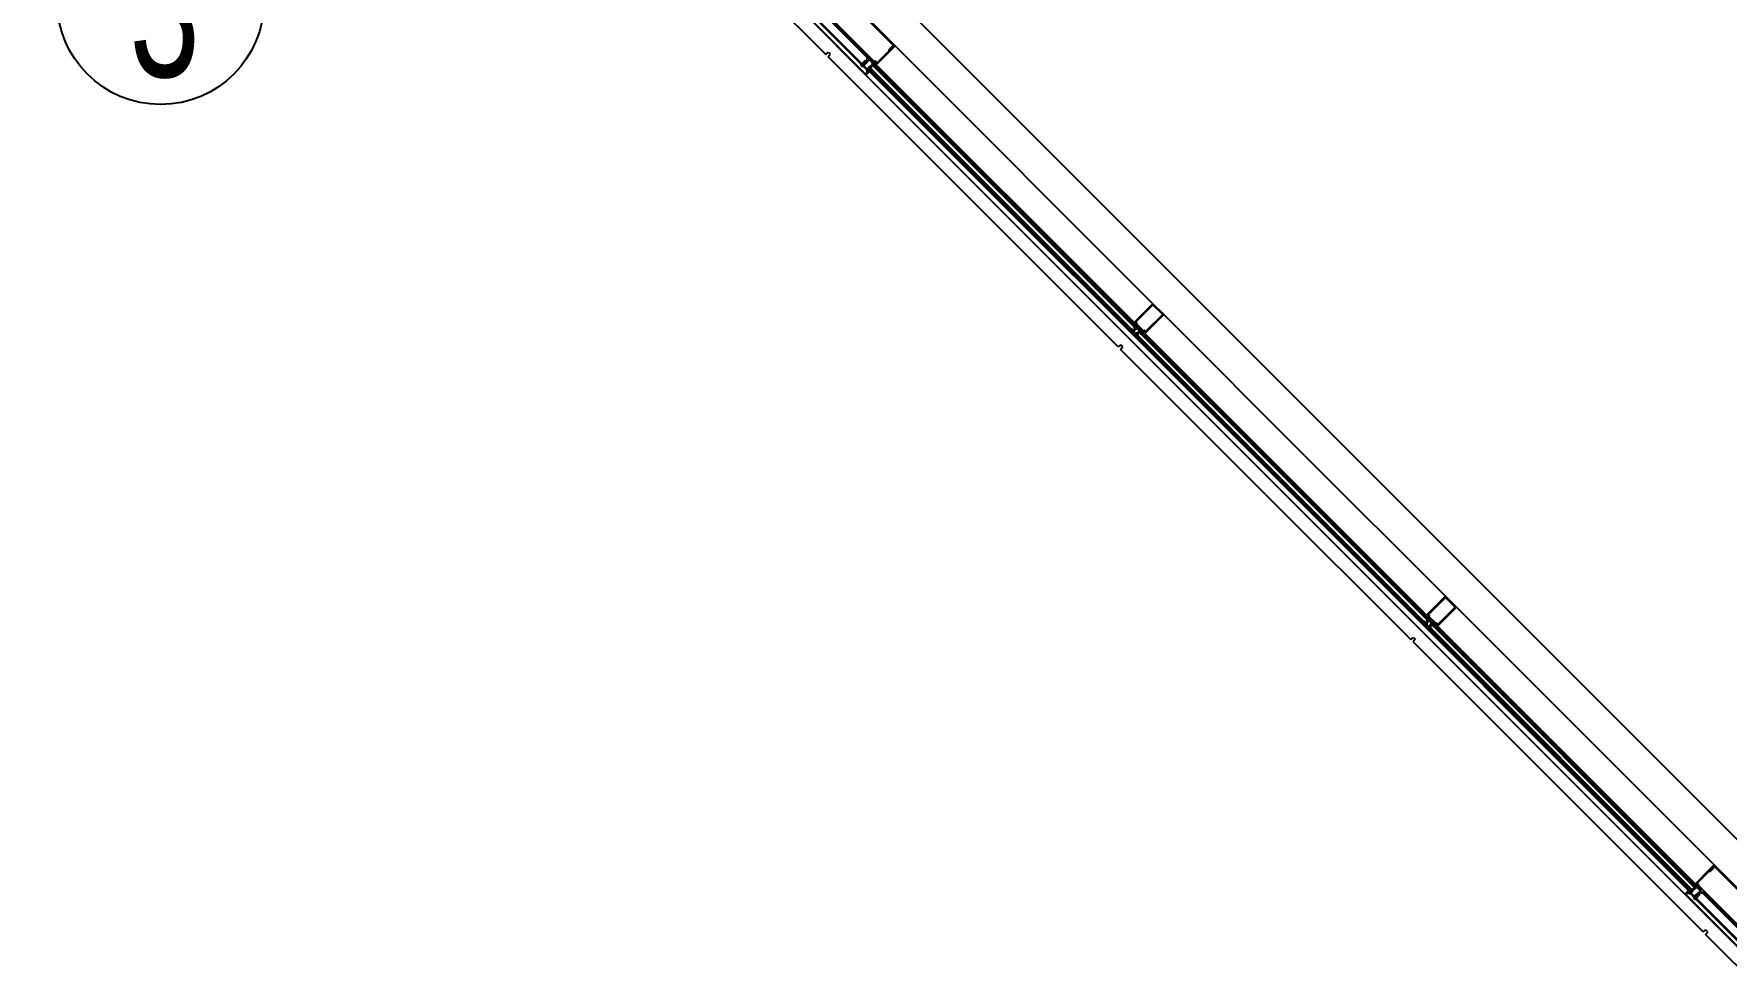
# Model space of a CAD drawing. Header units: inches. Extents: x -71 to 4528, y -885 to 4524.
# Drawn here: x 3.9 to 249.4, y 496.8 to 631.3 of the extents above; entities that cross this region are included whole.
import ezdxf

# ---------------------------------------------------------------- set-up
doc = ezdxf.new("R2010")
doc.units = ezdxf.units.IN
doc.header["$LTSCALE"] = 96
doc.header["$MEASUREMENT"] = 0
for name, color, linetype in [('A-Anno-Bldg', 7, 'Continuous'), ('A-Glaz-Exst', 53, 'Continuous'), ('A-Wall-Bldg', 235, 'Continuous')]:
    doc.layers.add(name, color=color, linetype=linetype)
doc.layers.add('Viewport', color=14, linetype='Continuous', plot=False)
doc.styles.add('XFINE_1-8', font='ARIALN.TTF', dxfattribs={"width": 0.8, "height": 10})

msp = doc.modelspace()

# ---------------------------------------------------------------- linework, layer by layer
at = {"layer": 'A-Anno-Bldg'}
msp.add_circle((22.33, 636.01), 15, dxfattribs=at)
at = {"layer": 'A-Glaz-Exst'}
for p, q in [((76.73, 670.35), (118.81, 628.27)), ((128.88, 629.51), (120.4, 638)), ((120.4, 637.82), (128.71, 629.51)), ((124.64, 625.27), (116.15, 633.75)), ((116.23, 633.76), (124.65, 625.35)), ((117.59, 633.38), (124.26, 626.71)), ((118.11, 635), (125.89, 627.22)), ((125.04, 627.89), (118.78, 634.15)), ((124.17, 626.62), (117.5, 633.29)), ((118.81, 628.27), (119.2, 628.58)), ((119.2, 628.58), (119.34, 628.45)), ((119.47, 628.32), (119.34, 628.45)), ((128.18, 628.81), (126.15, 626.78)), ((126.25, 627.06), (128, 628.81)), ((128, 628.99), (128.53, 629.52)), ((128.58, 629.38), (128.09, 628.9)), ((128.09, 628.9), (128.18, 628.81)), ((128.71, 629.51), (128.13, 628.94)), ((128.13, 628.85), (128.18, 628.8)), ((128.18, 628.8), (128.88, 629.51)), ((128.53, 629.52), (128.58, 629.47)), ((166.27, 592.12), (128.88, 629.51)), ((119.16, 627.92), (119.47, 628.32)), ((161.23, 585.85), (119.16, 627.92)), ((123.88, 626.71), (123.96, 626.79)), ((124.12, 626.47), (123.88, 626.71)), ((123.93, 626.81), (123.96, 626.84)), ((124.22, 626.52), (123.93, 626.81)), ((123.94, 626.65), (124.02, 626.73)), ((123.96, 626.84), (124.25, 626.55)), ((124.06, 626.92), (124.13, 627)), ((124.17, 626.81), (124.06, 626.92)), ((124.06, 626.53), (124.14, 626.61)), ((124.2, 626.54), (124.12, 626.47)), ((124.13, 626.98), (124.6, 627.45)), ((124.15, 626.97), (124.13, 626.98)), ((124.15, 626.96), (124.15, 626.95)), ((124.22, 626.62), (124.17, 626.62)), ((124.33, 626.65), (124.22, 626.75)), ((124.22, 626.57), (124.22, 626.62)), ((124.77, 626.02), (124.22, 626.57)), ((124.25, 626.55), (124.22, 626.52)), ((124.51, 627.19), (124.28, 626.97)), ((124.28, 626.95), (124.3, 626.97)), ((124.3, 626.99), (124.31, 627)), ((124.31, 627), (124.42, 627.03)), ((124.31, 626.66), (124.83, 626.14)), ((124.41, 626.72), (124.33, 626.65)), ((124.39, 626.89), (124.37, 626.87)), ((124.37, 626.74), (124.37, 626.73)), ((124.38, 626.87), (124.61, 627.09)), ((124.4, 626.72), (124.38, 626.74)), ((124.86, 627.19), (124.4, 626.72)), ((124.42, 626.9), (124.41, 626.89)), ((124.44, 627.01), (124.42, 626.9)), ((124.64, 627.23), (124.51, 627.19)), ((124.6, 627.45), (124.63, 627.35)), ((124.61, 627.09), (124.64, 627.23)), ((124.63, 627.35), (124.8, 627.52)), ((124.93, 627.38), (124.76, 627.21)), ((124.76, 627.21), (124.86, 627.19)), ((124.77, 627.63), (125.04, 627.89)), ((124.8, 627.52), (124.77, 627.54)), ((124.83, 626.14), (124.83, 626.1)), ((124.83, 626.1), (124.87, 626.1)), ((124.97, 626.28), (124.84, 626.15)), ((124.84, 626.15), (124.93, 626.06)), ((124.87, 626.1), (124.88, 626.09)), ((124.88, 626.09), (124.88, 626.04)), ((124.88, 626.04), (124.93, 626.04)), ((124.89, 626.01), (124.88, 626)), ((124.88, 626), (124.91, 625.9)), ((124.92, 625.96), (124.89, 626.01)), ((124.93, 625.97), (124.92, 625.96)), ((124.95, 627.36), (124.93, 627.38)), ((124.93, 626.04), (124.93, 626.04)), ((125.13, 626.47), (124.95, 626.29)), ((124.95, 626.29), (163.31, 587.93)), ((125.38, 625.88), (124.97, 626.28)), ((125.3, 627.63), (125.04, 627.36)), ((125.04, 626.3), (163.31, 588.02)), ((125.09, 626.33), (163.36, 588.06)), ((125.12, 626.39), (163.4, 588.11)), ((163.49, 588.11), (125.13, 626.47)), ((125.18, 626.43), (125.53, 626.78)), ((125.43, 626.17), (125.18, 626.43)), ((125.54, 626.68), (125.27, 626.42)), ((125.27, 626.37), (125.42, 626.22)), ((125.92, 627.02), (125.3, 627.63)), ((125.57, 626.62), (125.34, 626.39)), ((125.48, 626.22), (125.43, 626.17)), ((125.47, 626.22), (125.49, 626.24)), ((125.66, 627), (125.48, 626.82)), ((125.48, 626.82), (163.85, 588.46)), ((125.5, 626.23), (125.48, 626.22)), ((125.49, 626.24), (125.5, 626.23)), ((125.53, 626.78), (125.79, 626.53)), ((125.57, 626.82), (163.85, 588.55)), ((125.73, 626.54), (125.59, 626.68)), ((125.62, 626.86), (163.89, 588.59)), ((164.02, 588.64), (125.66, 627)), ((125.66, 626.91), (163.93, 588.64)), ((125.68, 626.99), (125.81, 627.11)), ((126.08, 626.58), (125.68, 626.99)), ((125.72, 626.47), (125.73, 626.49)), ((125.73, 626.46), (125.72, 626.47)), ((125.74, 626.48), (125.73, 626.46)), ((125.79, 626.53), (125.74, 626.48)), ((125.81, 627.11), (125.9, 627.02)), ((125.89, 627.22), (125.9, 627.23)), ((125.94, 627.06), (125.95, 627.08)), ((126, 627.03), (125.94, 627.06)), ((125.95, 627.08), (126.05, 627.05)), ((125.98, 627.02), (126, 627.03)), ((126.13, 627), (126.02, 627.11)), ((126.04, 626.99), (126.03, 626.98)), ((126.15, 626.78), (126.03, 626.9)), ((126.03, 626.89), (126.14, 626.78)), ((126.07, 626.94), (126.04, 626.99)), ((126.05, 627.05), (126.08, 626.95)), ((126.07, 627.23), (126.25, 627.06)), ((126.08, 626.95), (126.07, 626.94)), ((126.14, 626.78), (126.08, 626.58)), ((163.53, 589.38), (126.14, 626.77)), ((125.17, 625.8), (124.64, 625.27)), ((124.64, 625.27), (184.04, 565.87)), ((124.65, 625.35), (124.76, 625.46)), ((124.76, 625.46), (124.69, 625.53)), ((124.71, 625.65), (124.82, 625.71)), ((124.77, 625.59), (124.71, 625.65)), ((124.72, 625.56), (124.79, 625.49)), ((124.83, 625.81), (124.74, 625.9)), ((124.94, 625.65), (124.77, 625.59)), ((124.79, 625.49), (124.95, 625.65)), ((124.84, 625.94), (124.95, 625.82)), ((124.91, 625.9), (125.01, 625.87)), ((125.11, 625.81), (124.91, 625.69)), ((124.91, 625.69), (124.94, 625.65)), ((124.92, 625.69), (125.15, 625.82)), ((124.95, 625.65), (124.92, 625.69)), ((124.96, 625.91), (124.98, 625.92)), ((125.02, 625.88), (124.96, 625.91)), ((125.01, 625.87), (125.02, 625.88)), ((125.05, 625.92), (125.06, 625.91)), ((125.06, 625.92), (125.18, 625.81)), ((125.06, 625.91), (125.06, 625.87)), ((125.06, 625.87), (125.1, 625.87)), ((125.1, 625.87), (125.11, 625.86)), ((125.11, 625.86), (125.11, 625.81)), ((125.15, 625.82), (125.17, 625.8)), ((125.18, 625.81), (125.38, 625.88)), ((184.57, 566.41), (125.18, 625.8)), ((163.53, 589.38), (166.27, 592.12)), ((163.71, 589.38), (166.27, 591.95)), ((166.27, 592.12), (167.86, 590.53)), ((166.27, 591.95), (167.69, 590.53)), ((164.12, 588.79), (163.53, 589.38)), ((163.82, 589.27), (163.71, 589.38)), ((163.89, 589.33), (163.82, 589.27)), ((163.89, 589.2), (163.95, 589.27)), ((164.94, 588.15), (163.89, 589.2)), ((167.69, 590.53), (165.12, 587.97)), ((167.86, 590.53), (165.12, 587.79)), ((188.28, 570.11), (167.86, 590.53)), ((163.24, 588.45), (163.19, 588.41)), ((163.19, 588.41), (163.45, 588.15)), ((163.25, 588.47), (163.24, 588.45)), ((163.24, 588.44), (163.26, 588.46)), ((163.39, 588.25), (163.24, 588.39)), ((163.26, 588.46), (163.25, 588.47)), ((163.31, 587.93), (163.49, 588.11)), ((163.64, 588.54), (163.41, 588.31)), ((163.7, 588.51), (163.44, 588.25)), ((163.45, 588.15), (163.8, 588.5)), ((163.5, 588.72), (163.48, 588.7)), ((163.48, 588.7), (163.49, 588.69)), ((163.49, 588.69), (163.51, 588.71)), ((163.54, 588.76), (163.5, 588.72)), ((163.8, 588.5), (163.54, 588.76)), ((163.56, 588.71), (163.7, 588.56)), ((163.56, 588.07), (163.57, 588.1)), ((163.56, 588.04), (163.56, 588.07)), ((163.56, 588.02), (163.56, 588.04)), ((163.57, 587.99), (163.56, 588.02)), ((163.57, 588.13), (163.58, 588.16)), ((163.57, 588.1), (163.57, 588.13)), ((163.57, 587.97), (163.57, 587.99)), ((163.58, 587.94), (163.57, 587.97)), ((163.58, 588.16), (163.59, 588.19)), ((163.59, 587.92), (163.58, 587.94)), ((163.59, 588.19), (163.61, 588.21)), ((163.61, 587.9), (163.59, 587.92)), ((163.61, 588.21), (163.62, 588.24)), ((163.62, 587.88), (163.61, 587.9)), ((163.62, 588.24), (163.64, 588.27)), ((163.64, 587.87), (163.62, 587.88)), ((163.64, 588.27), (163.66, 588.3)), ((163.66, 587.86), (163.64, 587.87)), ((163.78, 589.13), (163.66, 589)), ((163.66, 588.3), (163.68, 588.32)), ((163.68, 587.84), (163.66, 587.86)), ((163.67, 587.58), (163.85, 587.75)), ((163.67, 587.58), (184.71, 566.54)), ((163.68, 588.32), (163.7, 588.35)), ((163.71, 587.84), (163.68, 587.84)), ((163.7, 588.35), (163.73, 588.37)), ((163.73, 587.83), (163.71, 587.84)), ((163.73, 588.37), (163.75, 588.39)), ((163.76, 587.83), (163.73, 587.83)), ((163.75, 588.39), (163.78, 588.41)), ((163.75, 587.58), (184.75, 566.58)), ((163.78, 587.82), (163.76, 587.83)), ((163.78, 588.41), (163.81, 588.42)), ((163.81, 587.83), (163.78, 587.82)), ((163.81, 588.42), (163.84, 588.44)), ((163.84, 587.83), (163.81, 587.83)), ((163.81, 587.61), (184.79, 566.63)), ((163.84, 588.44), (163.87, 588.45)), ((163.87, 587.84), (163.84, 587.83)), ((163.84, 587.67), (184.84, 566.67)), ((163.85, 588.46), (164.02, 588.64)), ((184.88, 566.72), (163.85, 587.75)), ((163.87, 588.45), (163.9, 588.46)), ((163.9, 587.84), (163.87, 587.84)), ((163.89, 587.71), (164.24, 588.06)), ((164.15, 587.45), (163.89, 587.71)), ((163.9, 588.46), (163.92, 588.47)), ((163.92, 587.86), (163.9, 587.84)), ((163.92, 588.47), (163.95, 588.47)), ((163.95, 587.87), (163.92, 587.86)), ((163.95, 588.47), (163.98, 588.48)), ((163.98, 587.88), (163.95, 587.87)), ((163.98, 588.48), (164.01, 588.48)), ((164.01, 587.9), (163.98, 587.88)), ((164.25, 587.97), (163.99, 587.7)), ((163.99, 587.65), (164.13, 587.51)), ((164.04, 588.7), (164, 588.66)), ((164.01, 588.48), (164.03, 588.47)), ((164.03, 587.92), (164.01, 587.9)), ((164.03, 588.47), (164.06, 588.47)), ((164.06, 587.94), (164.03, 587.92)), ((164.11, 588.63), (164.04, 588.7)), ((164.28, 587.9), (164.05, 587.67)), ((164.06, 588.47), (164.08, 588.46)), ((164.08, 587.97), (164.06, 587.94)), ((164.08, 588.75), (164.12, 588.79)), ((164.15, 588.68), (164.08, 588.75)), ((164.08, 588.46), (164.11, 588.45)), ((164.11, 587.99), (164.08, 587.97)), ((164.15, 588.68), (164.11, 588.63)), ((164.11, 588.45), (164.13, 588.44)), ((164.13, 588.02), (164.11, 587.99)), ((164.13, 588.44), (164.15, 588.42)), ((164.15, 588.04), (164.13, 588.02)), ((164.19, 588.72), (164.15, 588.68)), ((164.15, 588.42), (164.16, 588.41)), ((164.16, 588.07), (164.15, 588.04)), ((164.19, 587.5), (164.15, 587.45)), ((164.16, 588.41), (164.18, 588.39)), ((164.18, 588.1), (164.16, 588.07)), ((164.18, 588.39), (164.19, 588.37)), ((164.19, 588.13), (164.18, 588.1)), ((164.18, 587.51), (164.2, 587.52)), ((164.46, 588.46), (164.19, 588.72)), ((164.19, 588.37), (164.2, 588.34)), ((164.2, 588.16), (164.19, 588.13)), ((164.21, 587.52), (164.19, 587.5)), ((164.2, 588.34), (164.21, 588.32)), ((164.2, 588.11), (164.38, 588.28)), ((164.21, 588.19), (164.2, 588.16)), ((164.2, 588.11), (185.24, 567.07)), ((164.2, 587.52), (164.21, 587.52)), ((164.21, 588.32), (164.21, 588.3)), ((164.21, 588.3), (164.21, 588.27)), ((164.21, 588.27), (164.21, 588.24)), ((164.21, 588.24), (164.21, 588.21)), ((164.21, 588.21), (164.21, 588.19)), ((164.24, 588.06), (164.5, 587.81)), ((164.28, 588.11), (185.28, 567.11)), ((164.45, 587.82), (164.3, 587.97)), ((164.34, 588.14), (185.32, 567.16)), ((164.41, 588.41), (164.37, 588.37)), ((164.37, 588.37), (164.44, 588.3)), ((164.37, 588.2), (185.37, 567.2)), ((185.41, 567.25), (164.38, 588.28)), ((164.44, 588.3), (164.4, 588.26)), ((164.41, 588.41), (164.46, 588.46)), ((164.48, 588.34), (164.41, 588.41)), ((164.43, 587.75), (164.45, 587.77)), ((164.44, 587.74), (164.43, 587.75)), ((164.45, 587.76), (164.44, 587.74)), ((164.5, 587.81), (164.45, 587.76)), ((164.53, 588.39), (164.48, 588.34)), ((165.12, 587.79), (164.53, 588.39)), ((164.87, 588.04), (164.74, 587.92)), ((185.54, 567.37), (164.86, 588.06)), ((165.01, 588.22), (164.94, 588.15)), ((165, 588.08), (165.07, 588.15)), ((165.12, 587.97), (165, 588.08)), ((161.63, 586.16), (161.23, 585.85)), ((161.59, 585.49), (161.9, 585.89)), ((182.62, 564.46), (161.59, 585.49)), ((161.9, 585.89), (161.63, 586.16)), ((188.28, 570.11), (208.7, 549.7)), ((206.27, 546.03), (185.24, 567.07)), ((206.27, 546.12), (185.28, 567.11)), ((206.31, 546.17), (185.32, 567.16)), ((206.36, 546.21), (185.37, 567.2)), ((185.41, 567.25), (206.45, 546.21)), ((185.54, 567.37), (206.22, 546.69)), ((243.43, 506.48), (184.04, 565.87)), ((184.57, 566.41), (243.97, 507.01)), ((205.74, 545.5), (184.71, 566.54)), ((205.75, 545.58), (184.75, 566.58)), ((205.78, 545.64), (184.79, 566.63)), ((205.84, 545.67), (184.84, 566.67)), ((184.88, 566.72), (205.92, 545.68)), ((182.62, 564.46), (203.66, 543.42)), ((208.7, 549.7), (205.96, 546.96)), ((208.7, 549.52), (206.13, 546.96)), ((207.55, 545.54), (210.11, 548.11)), ((207.55, 545.37), (210.29, 548.11)), ((210.29, 548.11), (208.7, 549.7)), ((210.11, 548.11), (208.7, 549.52)), ((210.29, 548.11), (247.68, 510.72)), ((205.66, 546.02), (205.62, 545.98)), ((205.62, 545.98), (205.87, 545.72)), ((205.68, 546.04), (205.66, 546.02)), ((205.67, 546.02), (205.69, 546.03)), ((205.82, 545.82), (205.67, 545.97)), ((205.69, 546.03), (205.68, 546.04)), ((205.74, 545.5), (205.92, 545.68)), ((206.07, 546.11), (205.84, 545.88)), ((206.13, 546.09), (205.87, 545.82)), ((205.87, 545.72), (206.23, 546.08)), ((205.93, 546.29), (205.91, 546.27)), ((205.91, 546.27), (205.92, 546.26)), ((205.92, 546.26), (205.94, 546.28)), ((205.97, 546.33), (205.93, 546.29)), ((205.96, 546.96), (206.55, 546.36)), ((206.23, 546.08), (205.97, 546.33)), ((205.99, 546.28), (206.13, 546.14)), ((206, 545.7), (205.99, 545.67)), ((205.99, 545.67), (205.99, 545.65)), ((205.99, 545.65), (205.99, 545.62)), ((205.99, 545.62), (205.99, 545.59)), ((205.99, 545.59), (205.99, 545.57)), ((205.99, 545.57), (206, 545.54)), ((206.01, 545.73), (206, 545.7)), ((206, 545.54), (206.01, 545.52)), ((206.02, 545.76), (206.01, 545.73)), ((206.01, 545.52), (206.02, 545.5)), ((206.03, 545.79), (206.02, 545.76)), ((206.02, 545.5), (206.03, 545.48)), ((206.05, 545.82), (206.03, 545.79)), ((206.03, 545.48), (206.05, 545.46)), ((206.07, 545.84), (206.05, 545.82)), ((206.05, 545.46), (206.07, 545.44)), ((206.09, 545.87), (206.07, 545.84)), ((206.07, 545.44), (206.09, 545.43)), ((206.21, 546.7), (206.08, 546.58)), ((206.11, 545.9), (206.09, 545.87)), ((206.09, 545.43), (206.11, 545.42)), ((206.09, 545.15), (206.27, 545.33)), ((244.46, 506.79), (206.1, 545.15)), ((206.13, 545.92), (206.11, 545.9)), ((206.11, 545.42), (206.13, 545.41)), ((206.13, 546.96), (206.25, 546.84)), ((206.16, 545.94), (206.13, 545.92)), ((206.13, 545.41), (206.16, 545.4)), ((206.18, 545.96), (206.16, 545.94)), ((206.16, 545.4), (206.18, 545.4)), ((206.21, 545.98), (206.18, 545.96)), ((206.18, 545.4), (206.21, 545.4)), ((244.46, 506.87), (206.18, 545.15)), ((206.24, 546), (206.21, 545.98)), ((206.21, 545.4), (206.24, 545.4)), ((244.49, 506.93), (206.23, 545.19)), ((206.26, 546.01), (206.24, 546)), ((206.24, 545.4), (206.26, 545.4)), ((206.25, 546.84), (206.31, 546.91)), ((206.29, 546.02), (206.26, 546.01)), ((206.26, 545.4), (206.29, 545.41)), ((206.27, 546.03), (206.45, 546.21)), ((206.27, 545.33), (244.63, 506.97)), ((244.55, 506.96), (206.27, 545.24)), ((206.32, 546.03), (206.29, 546.02)), ((206.29, 545.41), (206.32, 545.42)), ((206.38, 546.84), (206.31, 546.77)), ((206.31, 546.77), (207.37, 545.72)), ((206.35, 546.04), (206.32, 546.03)), ((206.32, 545.28), (206.67, 545.64)), ((206.32, 545.42), (206.35, 545.43)), ((206.57, 545.03), (206.32, 545.28)), ((206.38, 546.05), (206.35, 546.04)), ((206.35, 545.43), (206.38, 545.44)), ((206.41, 546.05), (206.38, 546.05)), ((206.38, 545.44), (206.41, 545.46)), ((206.43, 546.05), (206.41, 546.05)), ((206.68, 545.54), (206.41, 545.27)), ((206.41, 545.46), (206.43, 545.48)), ((206.41, 545.22), (206.56, 545.08)), ((206.47, 546.28), (206.42, 546.24)), ((206.46, 546.05), (206.43, 546.05)), ((206.43, 545.48), (206.46, 545.5)), ((206.49, 546.04), (206.46, 546.05)), ((206.46, 545.5), (206.49, 545.52)), ((206.54, 546.21), (206.47, 546.28)), ((206.7, 545.48), (206.47, 545.25)), ((206.51, 546.03), (206.49, 546.04)), ((206.49, 545.52), (206.51, 545.54)), ((206.55, 546.36), (206.51, 546.32)), ((206.51, 546.32), (206.58, 546.25)), ((206.53, 546.02), (206.51, 546.03)), ((206.51, 545.54), (206.53, 545.56)), ((206.55, 546.01), (206.53, 546.02)), ((206.53, 545.56), (206.55, 545.59)), ((206.58, 546.25), (206.54, 546.21)), ((206.57, 546), (206.55, 546.01)), ((206.55, 545.59), (206.57, 545.62)), ((206.59, 545.98), (206.57, 546)), ((206.57, 545.62), (206.59, 545.64)), ((206.62, 545.07), (206.57, 545.03)), ((206.58, 546.25), (206.62, 546.29)), ((206.6, 545.96), (206.59, 545.98)), ((206.59, 545.64), (206.6, 545.67)), ((206.62, 545.94), (206.6, 545.96)), ((206.6, 545.67), (206.62, 545.7)), ((206.61, 545.08), (206.63, 545.1)), ((206.62, 546.29), (206.88, 546.03)), ((206.62, 545.92), (206.62, 545.94)), ((206.63, 545.89), (206.62, 545.92)), ((206.62, 545.68), (206.8, 545.86)), ((206.62, 545.73), (206.63, 545.76)), ((206.62, 545.7), (206.62, 545.73)), ((206.63, 545.09), (206.62, 545.07)), ((206.64, 545.87), (206.63, 545.89)), ((206.63, 545.76), (206.64, 545.79)), ((244.99, 507.32), (206.63, 545.68)), ((206.63, 545.1), (206.63, 545.09)), ((206.64, 545.84), (206.64, 545.87)), ((206.64, 545.82), (206.64, 545.84)), ((206.64, 545.79), (206.64, 545.82)), ((206.67, 545.64), (206.92, 545.38)), ((244.99, 507.41), (206.71, 545.68)), ((206.87, 545.39), (206.73, 545.54)), ((245.02, 507.46), (206.76, 545.72)), ((206.84, 545.99), (206.8, 545.95)), ((206.8, 545.95), (206.87, 545.88)), ((206.8, 545.86), (245.16, 507.5)), ((245.08, 507.49), (206.8, 545.77)), ((206.87, 545.88), (206.83, 545.83)), ((206.88, 546.03), (206.84, 545.99)), ((206.84, 545.99), (206.91, 545.92)), ((206.85, 545.33), (206.87, 545.34)), ((206.86, 545.32), (206.85, 545.33)), ((206.88, 545.34), (206.86, 545.32)), ((206.92, 545.38), (206.88, 545.34)), ((206.91, 545.92), (206.95, 545.96)), ((206.95, 545.96), (207.55, 545.37)), ((207.29, 545.62), (207.17, 545.49)), ((207.37, 545.72), (207.43, 545.79)), ((207.5, 545.72), (207.43, 545.66)), ((207.43, 545.66), (207.55, 545.54)), ((207.55, 545.37), (244.94, 507.98)), ((203.66, 543.42), (204.06, 543.73)), ((204.32, 543.47), (204.01, 543.07)), ((204.01, 543.07), (246.09, 501)), ((204.06, 543.73), (204.32, 543.47)), ((246.97, 510.01), (247.68, 510.72)), ((247.68, 510.72), (256.16, 502.23)), ((246.97, 510.02), (244.95, 507.99)), ((245.22, 508.09), (246.97, 509.84)), ((247.06, 509.93), (246.97, 510.02)), ((247.01, 509.97), (246.97, 510.01)), ((247.55, 510.41), (247.06, 509.93)), ((247.68, 510.54), (247.1, 509.97)), ((247.15, 509.84), (247.68, 510.37)), ((247.68, 510.37), (247.64, 510.41)), ((255.98, 502.23), (247.68, 510.54)), ((243.96, 507), (243.43, 506.47)), ((243.43, 506.47), (251.92, 497.99)), ((243.51, 506.48), (243.62, 506.59)), ((251.93, 498.07), (243.51, 506.48)), ((243.62, 506.59), (243.69, 506.52)), ((243.66, 506.63), (243.81, 506.78)), ((243.73, 506.56), (243.66, 506.63)), ((243.81, 506.78), (243.76, 506.6)), ((243.76, 506.6), (243.81, 506.54)), ((243.81, 506.78), (243.85, 506.75)), ((243.86, 506.75), (243.81, 506.78)), ((243.81, 506.54), (243.88, 506.65)), ((243.85, 506.75), (243.99, 506.98)), ((243.97, 506.95), (243.86, 506.75)), ((243.99, 506.98), (243.96, 507)), ((243.97, 507.01), (244.04, 507.21)), ((244.09, 506.9), (243.97, 507.01)), ((244.02, 506.95), (243.97, 506.95)), ((243.97, 506.67), (244.06, 506.58)), ((244.1, 506.67), (243.99, 506.79)), ((244.03, 506.94), (244.02, 506.95)), ((244.03, 506.89), (244.03, 506.94)), ((244.08, 506.89), (244.03, 506.89)), ((244.04, 507.21), (244.44, 506.81)), ((244.04, 506.84), (244.05, 506.85)), ((244.07, 506.74), (244.04, 506.84)), ((244.05, 506.85), (244.08, 506.8)), ((244.17, 506.71), (244.07, 506.74)), ((244.08, 506.88), (244.08, 506.89)), ((244.08, 506.8), (244.09, 506.81)), ((244.13, 506.77), (244.12, 506.75)), ((244.12, 506.75), (244.17, 506.73)), ((244.17, 506.73), (244.17, 506.71)), ((244.18, 506.61), (244.74, 506.05)), ((244.21, 506.76), (244.2, 506.77)), ((244.21, 506.72), (244.21, 506.76)), ((244.25, 506.72), (244.21, 506.72)), ((244.31, 506.68), (244.22, 506.77)), ((244.26, 506.71), (244.25, 506.72)), ((244.26, 506.66), (244.26, 506.71)), ((244.31, 506.66), (244.26, 506.66)), ((244.44, 506.81), (244.31, 506.68)), ((244.83, 506.14), (244.31, 506.66)), ((244.38, 507.31), (244.34, 507.27)), ((244.34, 507.27), (244.59, 507.01)), ((244.4, 507.33), (244.38, 507.31)), ((244.39, 507.3), (244.41, 507.32)), ((244.53, 507.11), (244.39, 507.25)), ((244.41, 507.32), (244.4, 507.33)), ((244.63, 506.97), (244.46, 506.79)), ((244.79, 507.4), (244.56, 507.17)), ((244.85, 507.38), (244.58, 507.11)), ((244.59, 507.01), (244.95, 507.37)), ((244.65, 507.58), (244.63, 507.56)), ((244.63, 507.56), (244.64, 507.55)), ((244.71, 506.04), (244.63, 505.96)), ((244.63, 505.96), (244.88, 505.71)), ((244.64, 507.55), (244.65, 507.57)), ((244.69, 507.62), (244.65, 507.58)), ((244.95, 507.37), (244.69, 507.62)), ((244.71, 506.08), (244.69, 506.06)), ((244.69, 506.06), (244.98, 505.77)), ((244.69, 505.9), (244.77, 505.97)), ((244.7, 507.57), (244.85, 507.42)), ((245, 505.79), (244.71, 506.08)), ((244.74, 506.05), (244.78, 506.05)), ((244.94, 507.98), (244.75, 507.92)), ((244.75, 507.92), (245.15, 507.52)), ((244.78, 506.05), (244.78, 506.01)), ((244.78, 506.01), (251.46, 499.34)), ((244.89, 506.24), (244.81, 506.17)), ((244.81, 506.17), (244.92, 506.06)), ((244.81, 505.78), (244.89, 505.85)), ((251.54, 499.42), (244.87, 506.1)), ((245.35, 506.7), (244.88, 506.23)), ((244.88, 506.23), (244.9, 506.21)), ((244.88, 505.71), (244.95, 505.79)), ((244.9, 506.2), (244.9, 506.21)), ((245.06, 507.86), (244.94, 507.98)), ((244.95, 507.99), (245.06, 507.87)), ((244.98, 506), (245.08, 505.89)), ((244.98, 505.77), (245, 505.79)), ((245.16, 507.5), (244.99, 507.32)), ((245.03, 506.21), (245.26, 506.44)), ((245.05, 506.22), (245.03, 506.2)), ((245.06, 506.25), (245.05, 506.24)), ((245.18, 506.28), (245.06, 506.25)), ((245.08, 505.89), (245.16, 505.97)), ((245.11, 507.92), (245.1, 507.9)), ((245.1, 507.9), (245.15, 507.88)), ((245.21, 507.89), (245.11, 507.92)), ((245.12, 506.12), (245.14, 506.14)), ((245.12, 505.98), (245.12, 505.99)), ((245.36, 506.34), (245.13, 506.12)), ((245.13, 505.98), (245.15, 505.97)), ((245.15, 507.88), (245.14, 507.86)), ((245.15, 507.52), (245.28, 507.64)), ((245.15, 505.97), (245.61, 506.43)), ((245.16, 507.97), (245.28, 507.85)), ((245.16, 506.14), (245.17, 506.15)), ((245.17, 506.15), (245.19, 506.26)), ((245.18, 507.75), (245.79, 507.14)), ((245.19, 507.82), (245.2, 507.83)), ((245.28, 507.64), (245.19, 507.73)), ((245.2, 507.83), (245.23, 507.78)), ((245.24, 507.79), (245.21, 507.89)), ((245.4, 507.91), (245.22, 508.09)), ((245.23, 507.78), (245.24, 507.79)), ((245.26, 506.44), (245.39, 506.48)), ((245.38, 506.59), (245.35, 506.7)), ((245.39, 506.48), (245.36, 506.34)), ((245.55, 506.76), (245.38, 506.59)), ((245.39, 507.72), (245.4, 507.73)), ((253.17, 499.94), (245.39, 507.72)), ((245.51, 506.46), (245.68, 506.63)), ((245.61, 506.43), (245.51, 506.46)), ((245.79, 507.14), (245.53, 506.87)), ((245.53, 506.79), (245.55, 506.76)), ((245.68, 506.63), (245.7, 506.61)), ((245.79, 506.61), (246.06, 506.88)), ((246.06, 506.88), (252.32, 500.61)), ((246.09, 501), (246.48, 501.3)), ((246.44, 500.64), (246.75, 501.04)), ((246.48, 501.3), (246.62, 501.17)), ((246.75, 501.04), (246.62, 501.17)), ((288.51, 458.57), (246.44, 500.64))]:
    msp.add_line(p, q, dxfattribs=at)
for centre, radius, start, end in [((128.09, 628.9), 0.125, 135, 225), ((128.17, 628.89), 0.0615, 135, 225), ((128.53, 629.43), 0.0621, 315, 45), ((124.17, 626.99), 0.0391, 167.1348, 224.5514), ((124.21, 627.03), 0.0932, 225, 315), ((124.22, 627.02), 0.0929, 225, 315), ((124.19, 626.78), 0.0401, 315, 135), ((124.28, 626.68), 0.0311, 315, 135), ((124.31, 626.98), 0.0145, 135, 225), ((124.43, 626.8), 0.0932, 135, 225), ((124.44, 626.8), 0.0925, 135, 225), ((124.4, 626.76), 0.0392, 224.7346, 282.1513), ((124.4, 626.9), 0.0148, 225, 315), ((124.43, 627.01), 0.0154, 347.2195, 101.2528), ((124.93, 625.91), 0.186, 145.0025, 183.8525), ((124.82, 627.58), 0.0615, 135, 225), ((124.93, 625.91), 0.093, 92.4639, 165.3306), ((124.92, 626.02), 0.0177, 272.5887, 45.0887), ((124.89, 626.01), 0.0621, 315, 45), ((124.99, 627.41), 0.0618, 225, 315), ((125.3, 626.4), 0.0352, 135, 225), ((125.29, 626.43), 0.0596, 242.7818, 314.8318), ((125.44, 626.25), 0.0349, 225, 315), ((125.56, 626.66), 0.0349, 45, 135), ((125.52, 626.67), 0.0596, 315.1682, 27.2182), ((125.71, 626.51), 0.0345, 315, 45), ((125.99, 627.15), 0.125, 45, 135), ((125.94, 627.07), 0.0621, 225, 315), ((125.93, 627.03), 0.018, 224.6045, 357.1045), ((126.04, 627.02), 0.093, 104.6695, 177.5361), ((126.07, 626.93), 0.0621, 135, 225), ((126.05, 626.91), 0.0183, 92.4131, 224.9131), ((126.04, 627.02), 0.093, 272.4639, 345.3306), ((124.7, 625.55), 0.0249, 135, 225), ((124.7, 625.55), 0.0252, 45, 135), ((124.79, 625.76), 0.0621, 300.0931, 45.0931), ((124.93, 625.91), 0.0932, 284.4728, 357.3395), ((125.02, 625.88), 0.0618, 45, 135), ((125.04, 625.91), 0.0177, 44.9113, 177.4113), ((163.43, 589.36), 0.105, 256.3687, 13.8521), ((163.92, 589.3), 0.0466, 45, 135), ((163.92, 589.3), 0.047, 315, 45), ((163.27, 588.42), 0.0352, 135, 225), ((163.33, 587.59), 0.343, 358.1127, 91.7293), ((163.46, 588.27), 0.0605, 134.9002, 206.9502), ((163.41, 588.27), 0.0349, 225, 315), ((163.53, 588.68), 0.0349, 45, 135), ((163.69, 588.5), 0.0602, 63.5023, 135.5523), ((163.68, 588.54), 0.0352, 315, 45), ((164.01, 587.68), 0.0352, 135, 225), ((164.01, 587.72), 0.0601, 242.7212, 314.7712), ((164.16, 587.53), 0.0349, 225, 315), ((164.28, 587.94), 0.0352, 45, 135), ((164.24, 587.95), 0.0596, 315.1682, 27.2182), ((164.42, 587.8), 0.0345, 315, 45), ((165.1, 587.69), 0.105, 76.2583, 193.7417), ((165.04, 588.18), 0.0463, 45, 135), ((165.04, 588.18), 0.0463, 315, 45), ((205.69, 545.99), 0.0345, 135, 225), ((205.75, 545.16), 0.343, 358.1917, 91.8083), ((205.88, 545.84), 0.0597, 134.7746, 206.8246), ((205.84, 545.85), 0.0349, 225, 315), ((205.85, 546.93), 0.104, 256.1475, 13.6308), ((205.96, 546.26), 0.0352, 45, 135), ((206.11, 546.07), 0.0601, 62.7212, 134.7712), ((206.11, 546.11), 0.0345, 315, 45), ((206.35, 546.87), 0.0466, 45, 135), ((206.35, 546.87), 0.0463, 315, 45), ((206.44, 545.25), 0.0352, 135, 225), ((206.43, 545.29), 0.0596, 242.7818, 314.8318), ((206.58, 545.1), 0.0349, 225, 315), ((206.7, 545.52), 0.0349, 45, 135), ((206.66, 545.52), 0.0605, 315.2887, 27.3386), ((206.85, 545.37), 0.0352, 315, 45), ((207.52, 545.26), 0.105, 76.3687, 193.8521), ((207.46, 545.76), 0.0466, 45, 135), ((207.46, 545.76), 0.047, 315, 45), ((247.06, 509.93), 0.125, 225, 315), ((247.06, 510.01), 0.0621, 225, 315), ((247.59, 510.37), 0.0621, 45, 135), ((243.71, 506.54), 0.0249, 225, 315), ((243.71, 506.54), 0.0249, 315, 45), ((243.93, 506.62), 0.0621, 44.9069, 149.9069), ((244.08, 506.76), 0.093, 92.4639, 165.3306), ((244.08, 506.76), 0.186, 266.1476, 304.9976), ((244.07, 506.87), 0.0178, 271.7894, 44.2894), ((244.05, 506.85), 0.0621, 315, 45), ((244.08, 506.76), 0.093, 284.6695, 357.5361), ((244.18, 506.72), 0.0618, 45, 135), ((244.19, 506.76), 0.0182, 46.1759, 178.6759), ((244.41, 507.28), 0.0352, 135, 225), ((244.56, 507.13), 0.0349, 225, 315), ((244.6, 507.13), 0.0605, 134.9002, 206.9502), ((244.68, 507.55), 0.0352, 45, 135), ((244.83, 507.36), 0.0602, 63.5023, 135.5523), ((244.85, 506.12), 0.0311, 315, 135), ((244.82, 507.4), 0.0352, 315, 45), ((244.93, 506.23), 0.0391, 167.1348, 224.5514), ((244.97, 506.28), 0.0929, 225, 315), ((244.97, 506.27), 0.0929, 225, 315), ((244.95, 506.03), 0.0401, 315, 135), ((245.06, 506.23), 0.0152, 135, 225), ((245.08, 507.88), 0.018, 224.6045, 357.1045), ((245.1, 507.91), 0.0621, 225, 315), ((245.19, 507.88), 0.093, 104.6695, 177.5361), ((245.18, 506.05), 0.0925, 135, 225), ((245.2, 506.05), 0.0932, 135, 225), ((245.15, 506.01), 0.0388, 224.5205, 281.9371), ((245.15, 506.15), 0.0152, 225, 315), ((245.23, 507.78), 0.0621, 135, 225), ((245.19, 507.76), 0.0183, 92.4131, 224.9131), ((245.18, 506.26), 0.0148, 347.9833, 102.0167), ((245.19, 507.88), 0.093, 272.4639, 345.3306), ((245.31, 507.82), 0.125, 315, 45), ((245.57, 506.83), 0.0621, 135, 225), ((245.75, 506.65), 0.0621, 225, 315)]:
    msp.add_arc(centre, radius, start, end, dxfattribs=at)
at = {"layer": 'A-Wall-Bldg'}
msp.add_lwpolyline([(765.37, 51.99), (757.99, 51.99), (757.99, 52.99), (712.46, 52.99), (398.29, 367.16), (397.58, 366.46), (392.36, 371.67), (419.67, 398.98), (398.98, 419.66), (371.68, 392.36), (366.46, 397.58), (367.17, 398.28), (16.89, 748.56), (15.9, 747.57), (10.04, 753.44), (34.63, 753.44), (34.66, 782.69), (11.99, 782.69), (11.99, 790.06), (12.99, 790.06), (12.99, 1118)], dxfattribs=at)
at = {"layer": 'Viewport'}
msp.add_lwpolyline([(3.95, 1119), (3.95, 789.06), (11.99, 789.06), (11.99, 751.96), (15.03, 749), (9.35, 743.31), (361.48, 391.18), (367.17, 396.87), (396.87, 367.17), (391.18, 361.48), (708.71, 43.95), (758.99, 43.95), (758.99, 51.99), (805.97, 51.99), (809.47, 48.48), (803.79, 42.79), (842.64, 3.95), (1119.01, 3.95), (1119.01, 11.99), (1161, 11.99), (1161, 3.95), (1479, 3.95)], dxfattribs=at)

# ---------------------------------------------------------------- texts
at = {"layer": 'A-Anno-Bldg', "insert": (6.75, 624.73), "char_height": 20, "attachment_point": 7, "style": 'XFINE_1-8'}
msp.add_mtext_dynamic_manual_height_columns('\\pi11.084;3', width=30.758, gutter_width=50, heights=[0], dxfattribs=at)

doc.saveas('drawing.dxf')
